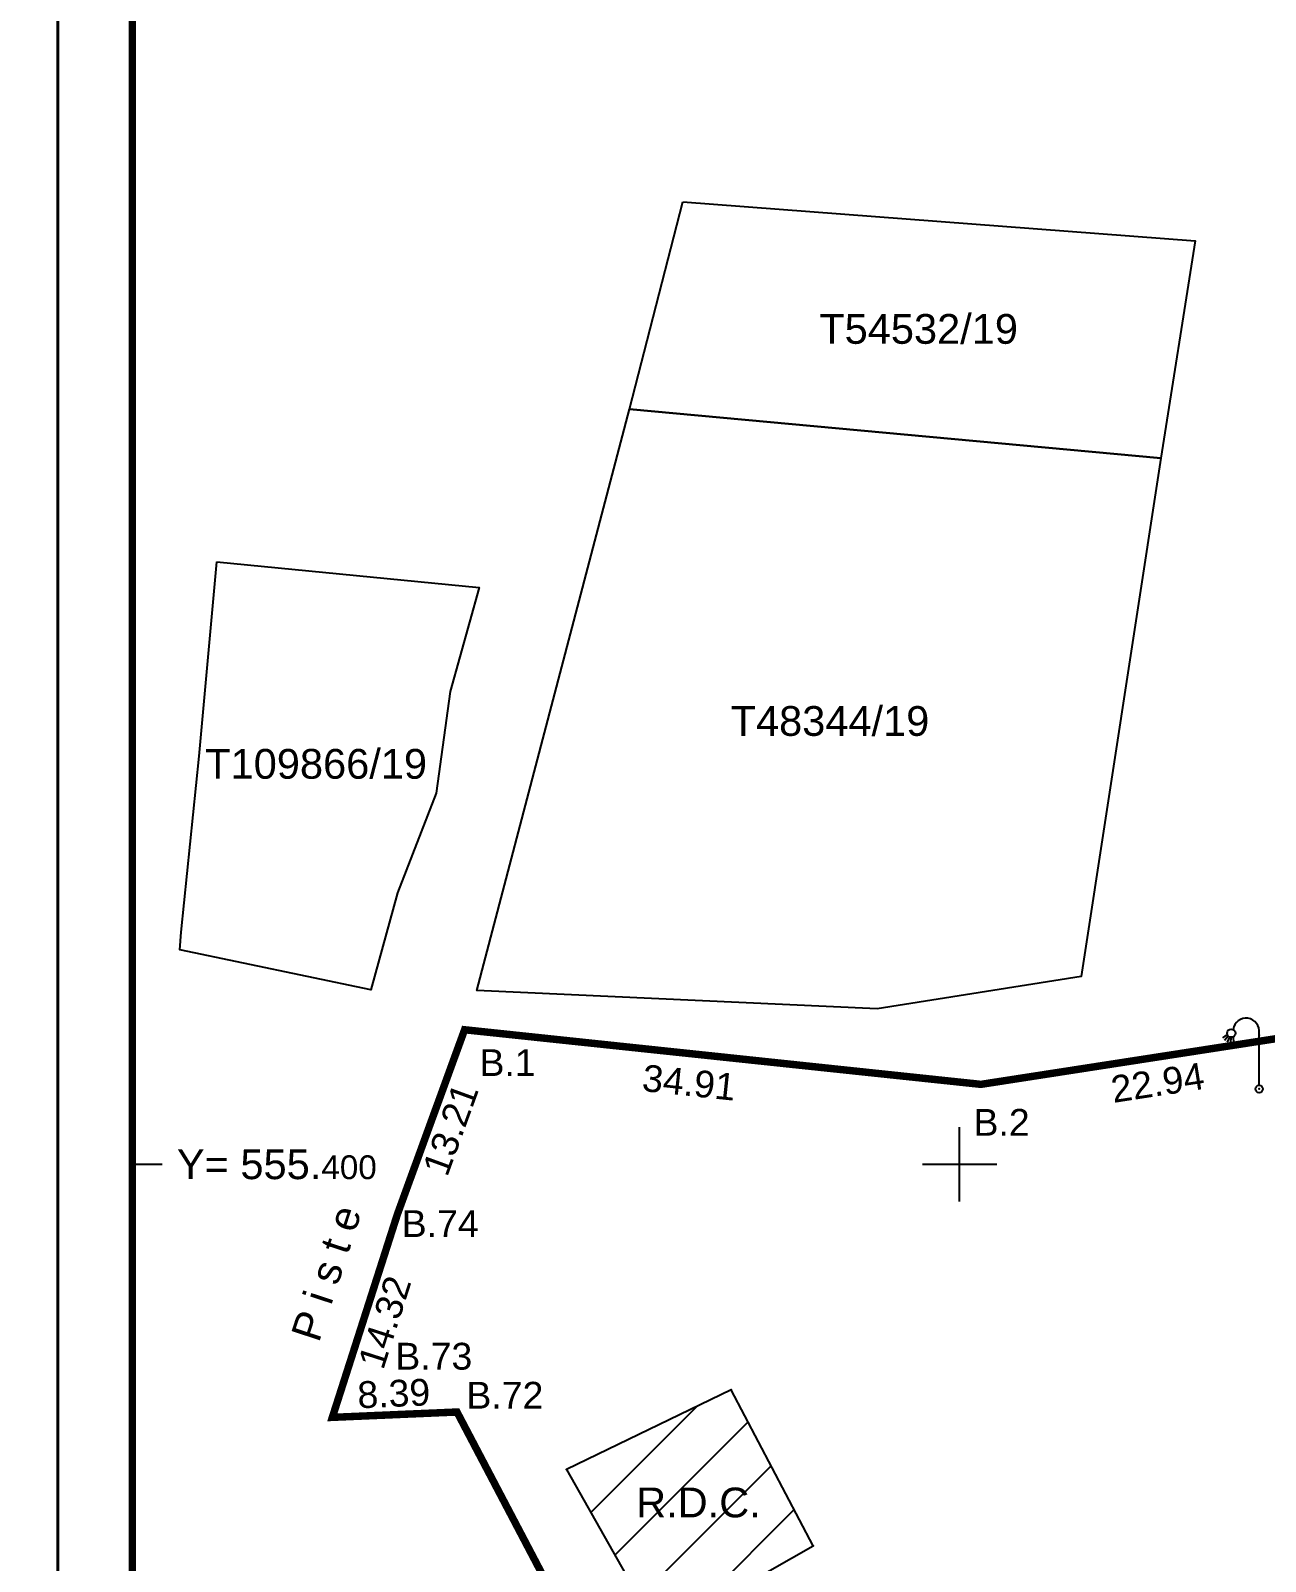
# Model space of a CAD drawing. Header units: millimetres. Extents: x 10 to 1007146, y 455139 to 1110758.
# Drawn here: x 503437.5 to 503520.6, y 555373.3 to 555476.2 of the extents above; entities that cross this region are included whole.
import ezdxf
from ezdxf.enums import TextEntityAlignment as Align

# ---------------------------------------------------------------- set-up
doc = ezdxf.new("R2010")
doc.units = ezdxf.units.MM
doc.header["$LTSCALE"] = 10
for name, color, linetype in [('CADRE', 7, 'Continuous'), ('Carroyage(1)', 7, 'Continuous'), ('Carroyage(1)_Croix', 7, 'Continuous'), ('Carroyage(1)_Textes', 7, 'Continuous'), ('Cotation Linéaire', 1, 'Continuous'), ('Numérotation', 7, 'Continuous'), ('projet', 7, 'Continuous'), ('Titres_limite', 6, 'Continuous'), ('TOPOJIS', 7, 'Continuous')]:
    doc.layers.add(name, color=color, linetype=linetype)
doc.styles.get("Standard").update_dxf_attribs({"font": 'arial.ttf'})

# ---------------------------------------------------------------- blocks, each defined once
blk = doc.blocks.new('TCPOINT')
at = {"color": 0}
blk.add_point((0, 0), dxfattribs=at)
blk = doc.blocks.new('l003')
at = {"color": 0}
for points in [[(-2.13811, 3.655671), (-2.462092, 3.43139)], [(-2.076053, 3.555828), (-2.327604, 3.258737)], [(-1.982361, 3.491933), (-2.1506, 3.141531)], [(-1.881771, 3.470574), (-1.952051, 3.086485)], [(-1.751571, 3.499221), (-1.711147, 3.102434)], [(0, 0.25), (0, 3.75)]]:
    blk.add_lwpolyline(points, dxfattribs=at)
for centre, radius in [((-1.875, 3.75), 0.279508), ((0, 0), 0.25)]:
    blk.add_circle(centre, radius, dxfattribs=at)
blk.add_arc((-0.875, 3.875), 0.883883, 351.869898, 171.869898, dxfattribs=at)

msp = doc.modelspace()

# ---------------------------------------------------------------- hatches: boundary and pattern name
h = msp.add_hatch()
h.set_pattern_fill('ANSI31', color=0)
h.paths.add_polyline_path([(503473.58, 555379.48), (503479.81, 555368.46), (503490.15, 555374.35), (503484.65, 555384.83)])
h.paths.add_polyline_path([(503677.37, 555296.4), (503673.86, 555302.94), (503664.49, 555298.45), (503668.45, 555292.26)])
h.paths.add_polyline_path([(503668.99, 555295.93), (503673.65, 555295.93), (503673.65, 555299.02), (503668.99, 555299.02)], flags=24)

# ---------------------------------------------------------------- linework, layer by layer
at = {"color": 0}
msp.add_lwpolyline([(503913.7, 555554.94), (503439.38, 555554.94), (503439.38, 555274.94), (503913.7, 555274.94)], close=True, dxfattribs=at)
at = {"flags": 128}
msp.add_lwpolyline([(503484.65, 555384.83), (503473.58, 555379.48), (503479.81, 555368.46), (503490.15, 555374.35), (503484.65, 555384.83)], dxfattribs=at)
at = {"layer": 'CADRE', "color": 0, "lineweight": -2, "const_width": 0.2, "flags": 128}
msp.add_lwpolyline([(503245.38, 555554.95), (503439.39, 555554.94), (503439.38, 555274.94), (503245.38, 555274.94)], close=True, dxfattribs=at)
at = {"layer": 'Carroyage(1)'}
msp.add_line((503444.38, 555400), (503446.38, 555400), dxfattribs=at)
msp.add_lwpolyline([(503913.7, 555274.94), (503913.7, 555554.94), (503439.38, 555554.94), (503439.38, 555274.94)], close=True, dxfattribs=at)
at = {"layer": 'Carroyage(1)', "const_width": 0.5}
msp.add_lwpolyline([(503908.7, 555279.94), (503908.7, 555549.94), (503444.38, 555549.94), (503444.38, 555279.94)], close=True, dxfattribs=at)
at = {"layer": 'Carroyage(1)_Croix'}
for p, q in [((503500, 555397.5), (503500, 555402.5)), ((503497.5, 555400), (503502.5, 555400))]:
    msp.add_line(p, q, dxfattribs=at)
at = {"layer": 'projet', "color": 1, "const_width": 0.5, "flags": 128}
msp.add_lwpolyline([(503535.54, 555346.15), (503513.3, 555345.78), (503488.84, 555340.29), (503466.21, 555383.35), (503457.83, 555382.99), (503462.2, 555396.63), (503466.72, 555409.04), (503501.43, 555405.37), (503524.11, 555408.88)], dxfattribs=at)
at = {"layer": 'Titres_limite'}
for points in [[(503481.38, 555464.69), (503515.84, 555462.06), (503513.53, 555447.45), (503477.8, 555450.74), (503481.38, 555464.69)], [(503477.8, 555450.74), (503513.53, 555447.45), (503508.16, 555412.61), (503494.45, 555410.44), (503467.54, 555411.68), (503477.8, 555450.74)], [(503450.06, 555440.49), (503467.71, 555438.76), (503465.76, 555431.77), (503464.81, 555424.94), (503462.21, 555418.25), (503460.42, 555411.72), (503447.57, 555414.4), (503447.67, 555415.6), (503448.88, 555427.43), (503450.06, 555440.49)]]:
    msp.add_lwpolyline(points, close=True, dxfattribs=at)

# ---------------------------------------------------------------- block references
msp.add_blockref('l003', (503520.13, 555405.06))
at = {"layer": 'TOPOJIS'}
for p in [(503466.72, 555409.04), (503520.13, 555408.67), (503501.43, 555405.37), (503520.13, 555405.06), (503462.2, 555396.63), (503484.65, 555384.83), (503457.83, 555382.99), (503466.21, 555383.35), (503473.58, 555379.48), (503490.15, 555374.35)]:
    msp.add_blockref('TCPOINT', p, dxfattribs=at)

# ---------------------------------------------------------------- texts
at = {"color": 6}
for s, p in [('T54532/19', (503497.24, 555456.18)), ('T48344/19', (503491.28, 555429.83)), ('T109866/19', (503456.74, 555426.95))]:
    msp.add_text(s, height=2, dxfattribs=at).set_placement(p, align=Align.MIDDLE)
at = {"color": 0}
msp.add_text('P i s t e', height=2, rotation=71.8544, dxfattribs=at).set_placement((503456.92, 555387.95))
at = {"color": 0, "insert": (503478.25, 555378.27), "char_height": 2, "attachment_point": 1}
msp.add_mtext('R.D.C.', dxfattribs=at)
at = {"layer": 'Carroyage(1)_Textes'}
for s, height, p in [('Y= 555.', 2, (503447.38, 555399)), ('400', 1.6, (503457.09, 555399))]:
    msp.add_text(s, height=height, dxfattribs=at).set_placement(p)
at = {"layer": 'Cotation Linéaire', "color": 1}
for s, rotation, p in [('34.91', 353.9675, (503481.72, 555404.6)), ('22.94', 8.782, (503513.44, 555404.6)), ('8.39', 2.438, (503462, 555383.7))]:
    msp.add_text(s, height=1.8, rotation=rotation, dxfattribs=at).set_placement(p, align=Align.CENTER)
for s, rotation, p in [('13.21', 70.0132, (503464.93, 555402.66)), ('14.32', 72.2267, (503460.49, 555389.66))]:
    msp.add_text(s, height=1.8, rotation=rotation, dxfattribs=at).set_placement(p, align=Align.TOP_CENTER)
at = {"layer": 'Numérotation', "color": 0}
for s, p in [('B.1', (503469.61, 555406.83)), ('B.2', (503502.82, 555402.83)), ('B.74', (503465.08, 555396.01)), ('B.73', (503464.65, 555387.1)), ('B.72', (503469.43, 555384.49))]:
    msp.add_text(s, height=1.8, dxfattribs=at).set_placement(p, align=Align.MIDDLE)

doc.saveas('drawing.dxf')
